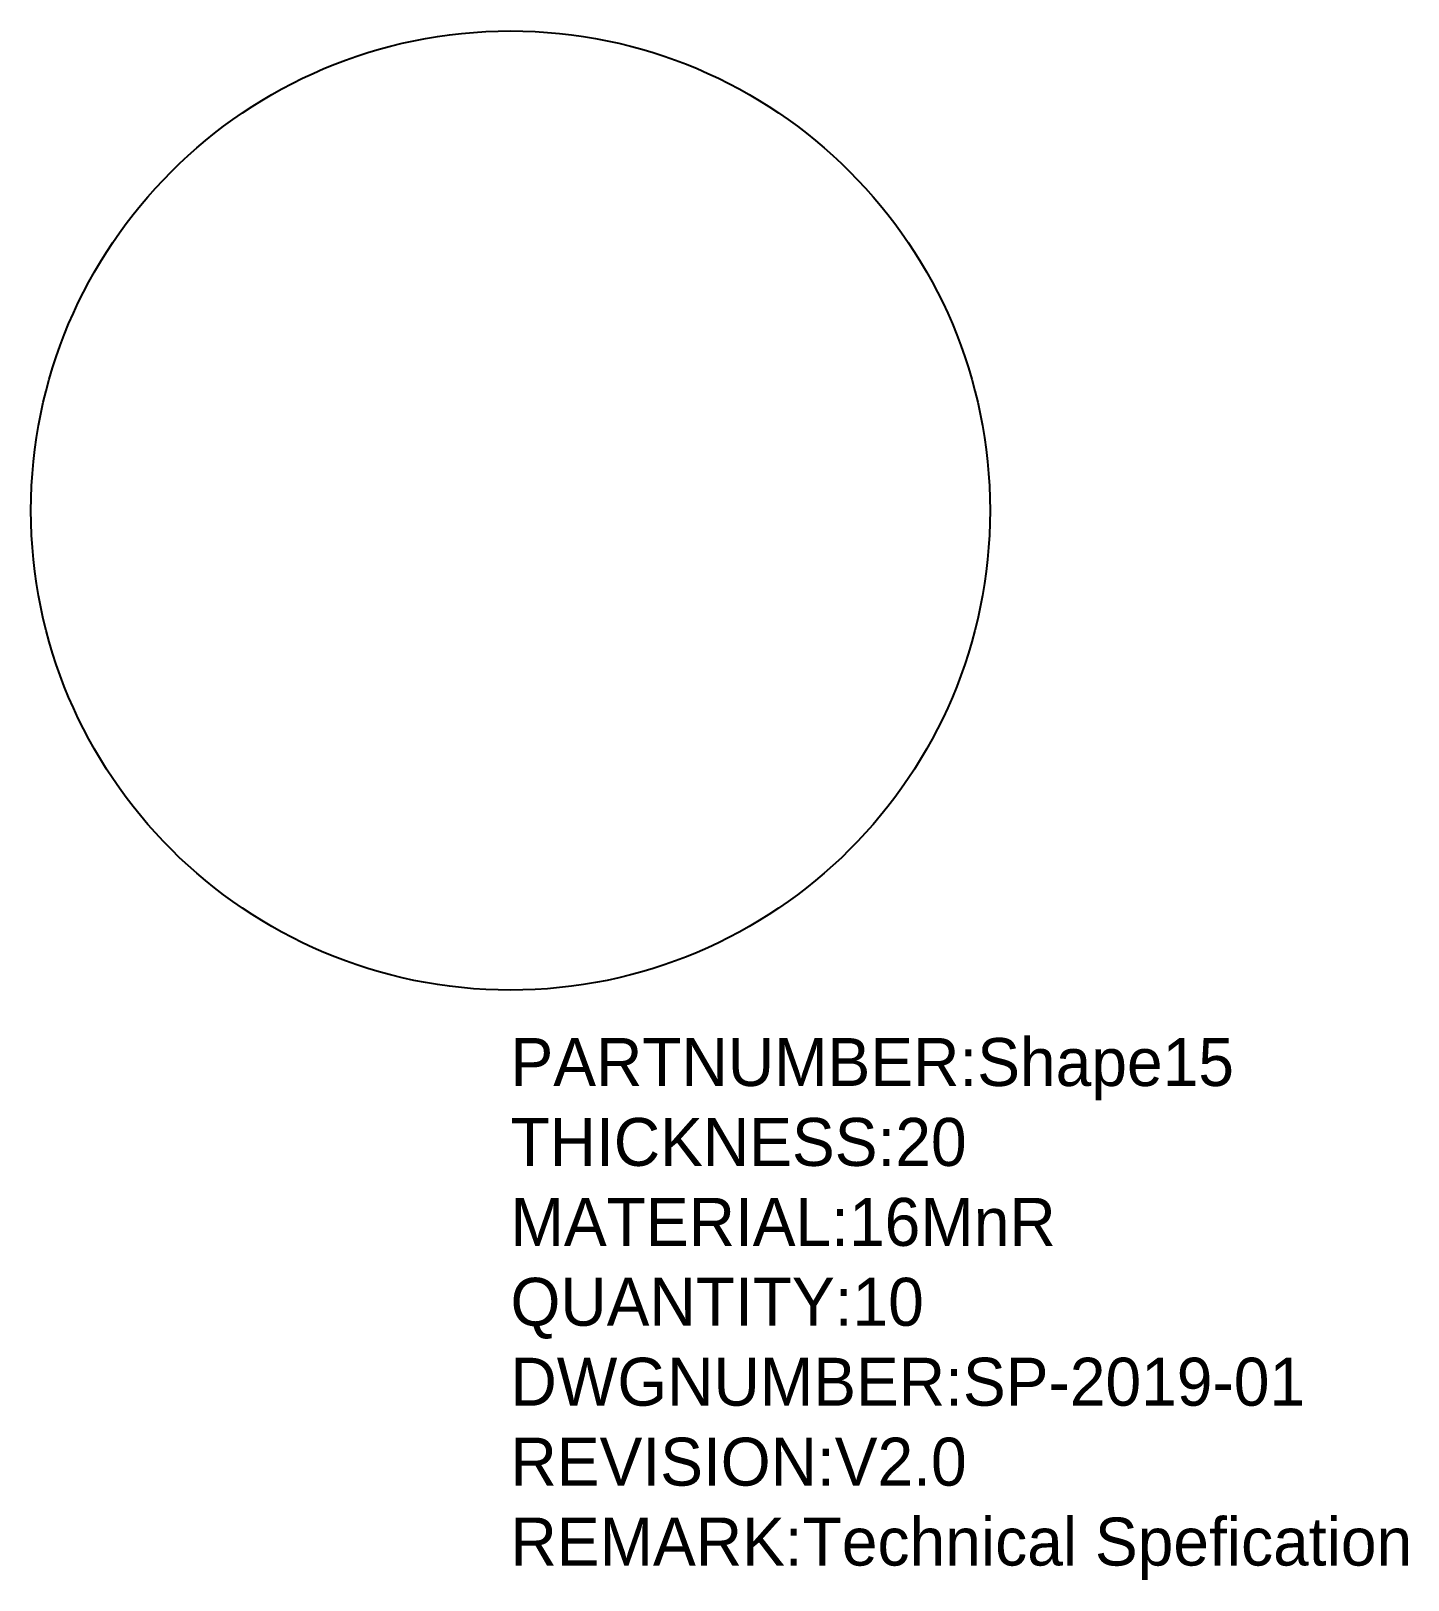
# Model space of a CAD drawing. Extents: x -125 to 234, y -279 to 125.
import ezdxf

# ---------------------------------------------------------------- set-up
doc = ezdxf.new("R2010")
doc.units = 0

msp = doc.modelspace()

# ---------------------------------------------------------------- linework, layer by layer
msp.add_circle((0, 0), 125)

# ---------------------------------------------------------------- texts
for s, p in [('PARTNUMBER:Shape15', (0, -150)), ('THICKNESS:20', (0, -170.83)), ('MATERIAL:16MnR', (0, -191.67)), ('QUANTITY:10', (0, -212.5)), ('DWGNUMBER:SP-2019-01', (0, -233.33)), ('REVISION:V2.0', (0, -254.17)), ('REMARK:Technical Spefication', (0, -275))]:
    msp.add_text(s, height=12.5).set_placement(p)

doc.saveas('drawing.dxf')
